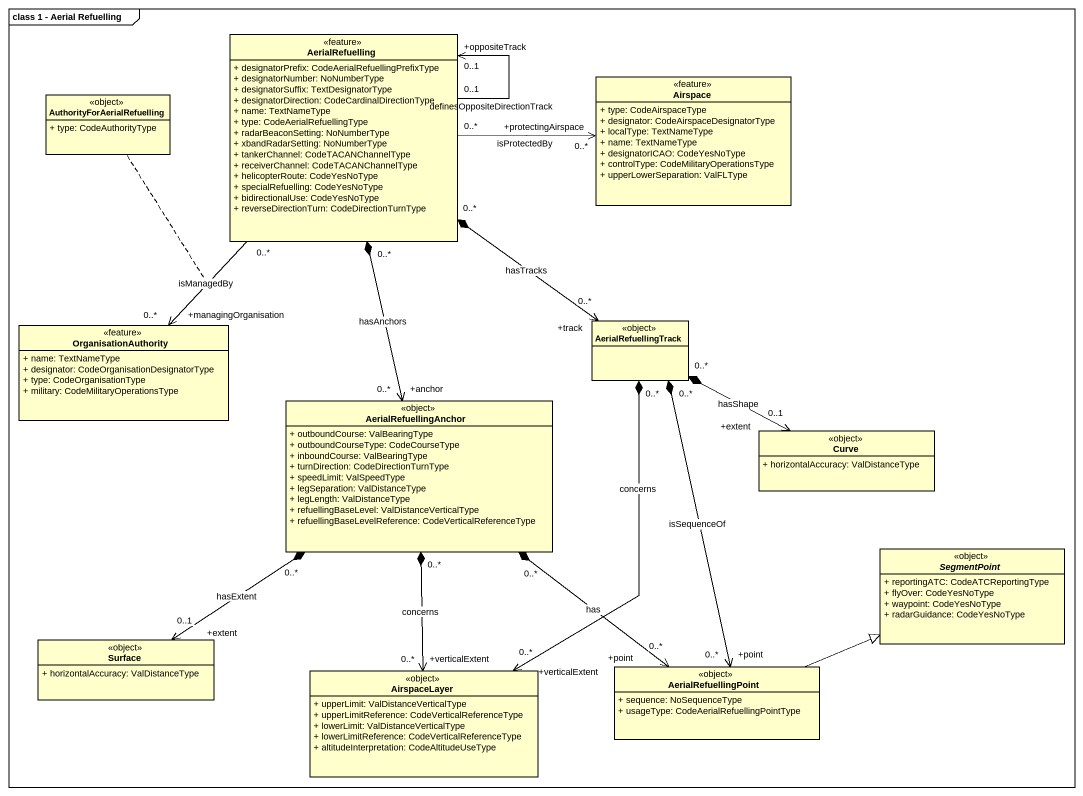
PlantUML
@startuml
mainframe class 1 - Aerial Refuelling
hide circle
hide empty members
skinparam classAttributeIconSize 0
class AerialRefuelling <<feature>> {
  + designatorPrefix: CodeAerialRefuellingPrefixType
  + designatorNumber: NoNumberType
  + designatorSuffix: TextDesignatorType
  + designatorDirection: CodeCardinalDirectionType
  + name: TextNameType
  + type: CodeAerialRefuellingType
  + radarBeaconSetting: NoNumberType
  + xbandRadarSetting: NoNumberType
  + tankerChannel: CodeTACANChannelType
  + receiverChannel: CodeTACANChannelType
  + helicopterRoute: CodeYesNoType
  + specialRefuelling: CodeYesNoType
  + bidirectionalUse: CodeYesNoType
  + reverseDirectionTurn: CodeDirectionTurnType
}
class Airspace <<feature>> {
  + type: CodeAirspaceType
  + designator: CodeAirspaceDesignatorType
  + localType: TextNameType
  + name: TextNameType
  + designatorICAO: CodeYesNoType
  + controlType: CodeMilitaryOperationsType
  + upperLowerSeparation: ValFLType
}
class AuthorityForAerialRefuelling <<object>> {
  + type: CodeAuthorityType
}
class AerialRefuellingTrack <<object>>
class OrganisationAuthority <<feature>> {
  + name: TextNameType
  + designator: CodeOrganisationDesignatorType
  + type: CodeOrganisationType
  + military: CodeMilitaryOperationsType
}
class AerialRefuellingAnchor <<object>> {
  + outboundCourse: ValBearingType
  + outboundCourseType: CodeCourseType
  + inboundCourse: ValBearingType
  + turnDirection: CodeDirectionTurnType
  + speedLimit: ValSpeedType
  + legSeparation: ValDistanceType
  + legLength: ValDistanceType
  + refuellingBaseLevel: ValDistanceVerticalType
  + refuellingBaseLevelReference: CodeVerticalReferenceType
}
class Curve <<object>> {
  + horizontalAccuracy: ValDistanceType
}
abstract class SegmentPoint <<object>> {
  + reportingATC: CodeATCReportingType
  + flyOver: CodeYesNoType
  + waypoint: CodeYesNoType
  + radarGuidance: CodeYesNoType
}
class Surface <<object>> {
  + horizontalAccuracy: ValDistanceType
}
class AerialRefuellingPoint <<object>> {
  + sequence: NoSequenceType
  + usageType: CodeAerialRefuellingPointType
}
class AirspaceLayer <<object>> {
  + upperLimit: ValDistanceVerticalType
  + upperLimitReference: CodeVerticalReferenceType
  + lowerLimit: ValDistanceVerticalType
  + lowerLimitReference: CodeVerticalReferenceType
  + altitudeInterpretation: CodeAltitudeUseType
}
AerialRefuelling "0..1" --> "+oppositeTrack\n0..1" AerialRefuelling : definesOppositeDirectionTrack
AerialRefuelling "0..*" -right-> "+protectingAirspace\n0..*" Airspace : isProtectedBy
AerialRefuelling "0..*" *--> "+track\n0..*" AerialRefuellingTrack : hasTracks
AerialRefuelling "0..*" --> "+managingOrganisation\n0..*" OrganisationAuthority : isManagedBy
(AerialRefuelling, OrganisationAuthority) .. AuthorityForAerialRefuelling
AerialRefuelling "0..*" *--> "+anchor\n0..*" AerialRefuellingAnchor : hasAnchors
AerialRefuellingTrack "0..*" *-right-> "+extent\n0..1" Curve : hasShape
AerialRefuellingTrack "0..*" *--> "+point\n0..*" AerialRefuellingPoint : isSequenceOf
AerialRefuellingTrack "0..*" *--> "+verticalExtent\n0..*" AirspaceLayer : concerns
AerialRefuellingAnchor "0..*" *--> "+extent\n0..1" Surface : hasExtent
AerialRefuellingAnchor "0..*" *--> "+point\n0..*" AerialRefuellingPoint : has
AerialRefuellingAnchor "0..*" *--> "+verticalExtent\n0..*" AirspaceLayer : concerns
AerialRefuellingPoint -right-|> SegmentPoint
@enduml
